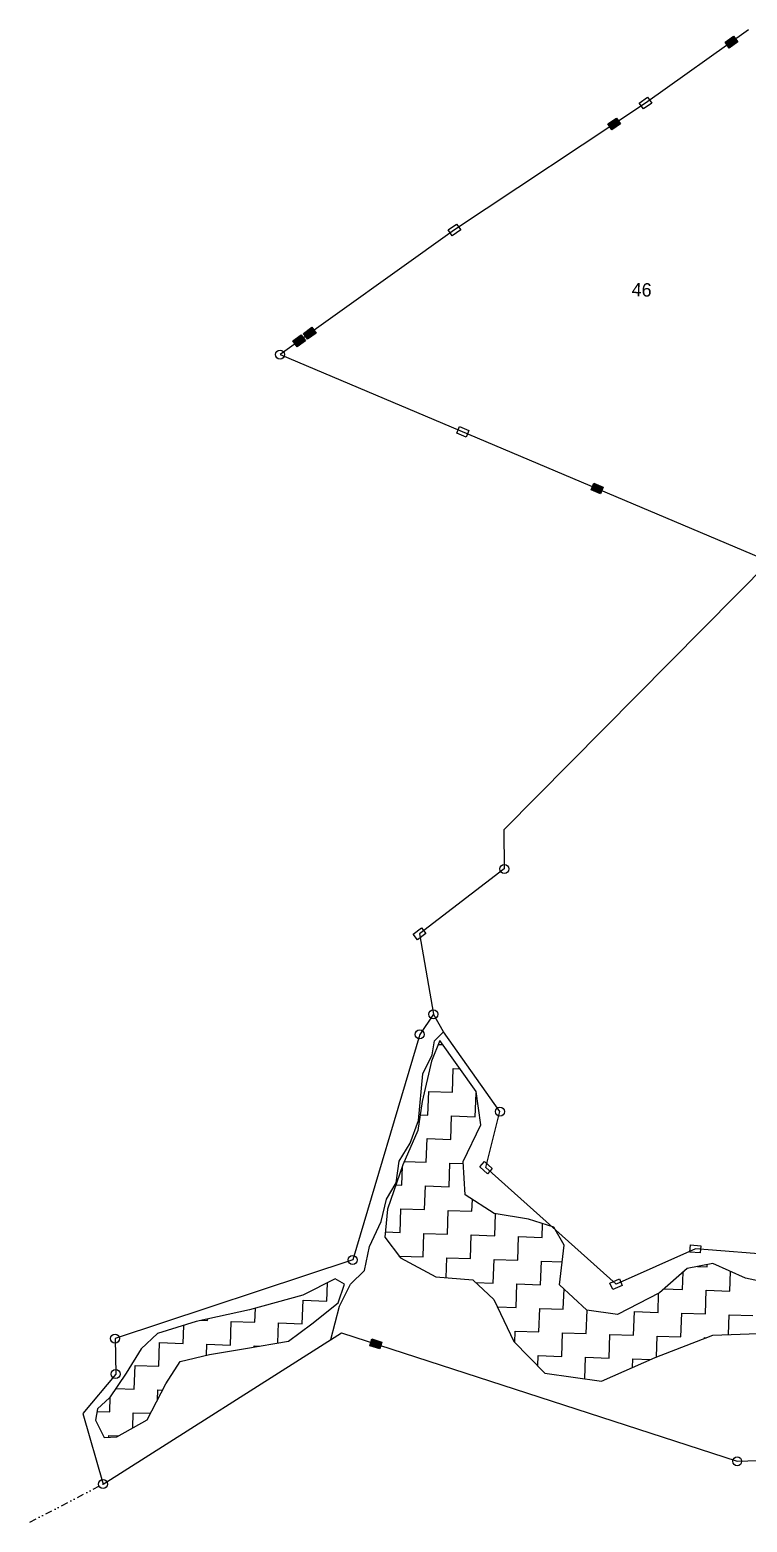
# Model space of a CAD drawing. Header units: metres. Extents: x 314603 to 317868, y 1882612 to 1884777.
# Drawn here: x 314603 to 315112, y 1882612 to 1883673 of the extents above; entities that cross this region are included whole.
import ezdxf

# ---------------------------------------------------------------- set-up
doc = ezdxf.new("R2010")
doc.units = ezdxf.units.M
doc.header["$MEASUREMENT"] = 0
doc.linetypes.add('DIVIDE', pattern=[1.25, 0.5, -0.25, 0, -0.25, 0, -0.25])
for name, color, linetype in [('LINE_WATER', 4, 'Continuous'), ('POLY_HATCH', 12, 'Continuous'), ('POLY_PARCEL', 6, 'Continuous'), ('TEXT_PARCEL', 7, 'Continuous'), ('V_BOUND_LINE', 7, 'Continuous'), ('V_DIVIDE_LINE', 7, 'DIVIDE')]:
    doc.layers.add(name, color=color, linetype=linetype)
doc.styles.add('TEXT_MAP', font='')
doc.styles.get('TEXT_MAP').set_extended_font_data('Kruti Dev 050')

msp = doc.modelspace()

# ---------------------------------------------------------------- hatches: boundary and pattern name
for points in [[(315096.4, 1883664.1), (315099.4, 1883659.9), (315105.4, 1883664.2), (315102.4, 1883668.4)], [(315013.1, 1883606), (315015.9, 1883601.8), (315022, 1883605.9), (315019.2, 1883610.1)], [(314805.9, 1883457.2), (314802.9, 1883461.4), (314796.9, 1883457.1), (314799.9, 1883452.9)], [(314789.4, 1883451.7), (314792.4, 1883447.6), (314798.4, 1883451.8), (314795.4, 1883456)], [(315008, 1883343), (315009.9, 1883347.7), (315003.1, 1883350.6), (315001.2, 1883345.9)], [(314851.1, 1882735.3), (314852.7, 1882740.1), (314845.6, 1882742.4), (314844.1, 1882737.5)]]:
    msp.add_hatch(color=256).paths.add_polyline_path(points)

# ---------------------------------------------------------------- linework, layer by layer
for p, q in [((315096.4, 1883664.1), (315102.4, 1883668.4)), ((315099.4, 1883659.9), (315096.4, 1883664.1)), ((315105.4, 1883664.2), (315099.4, 1883659.9)), ((315102.4, 1883668.4), (315105.4, 1883664.2)), ((315035.4, 1883620.7), (315041.4, 1883625)), ((315038.4, 1883616.6), (315035.4, 1883620.7)), ((315044.4, 1883620.8), (315038.4, 1883616.6)), ((315041.4, 1883625), (315044.4, 1883620.8)), ((315013.1, 1883606), (315019.2, 1883610.1)), ((315019.2, 1883610.1), (315022, 1883605.9)), ((315015.9, 1883601.8), (315013.1, 1883606)), ((315022, 1883605.9), (315015.9, 1883601.8)), ((314899.6, 1883530.6), (314905.6, 1883534.8)), ((314905.6, 1883534.8), (314908.6, 1883530.7)), ((314902.6, 1883526.4), (314899.6, 1883530.6)), ((314908.6, 1883530.7), (314902.6, 1883526.4)), ((314796.9, 1883457.1), (314802.9, 1883461.4)), ((314802.9, 1883461.4), (314805.9, 1883457.2)), ((314789.4, 1883451.7), (314795.4, 1883456)), ((314792.4, 1883447.6), (314789.4, 1883451.7)), ((314798.4, 1883451.8), (314792.4, 1883447.6)), ((314795.4, 1883456), (314798.4, 1883451.8)), ((314799.9, 1883452.9), (314796.9, 1883457.1)), ((314805.9, 1883457.2), (314799.9, 1883452.9)), ((314905.8, 1883386.2), (314907.7, 1883390.9)), ((314912.5, 1883383.3), (314905.8, 1883386.2)), ((314907.7, 1883390.9), (314914.5, 1883388)), ((314914.5, 1883388), (314912.5, 1883383.3)), ((315001.2, 1883345.9), (315003.1, 1883350.6)), ((315008, 1883343), (315001.2, 1883345.9)), ((315003.1, 1883350.6), (315009.9, 1883347.7)), ((315009.9, 1883347.7), (315008, 1883343)), ((314874.8, 1883030.1), (314880.7, 1883034.6)), ((314877.9, 1883026.1), (314874.8, 1883030.1)), ((314883.8, 1883030.5), (314877.9, 1883026.1)), ((314880.7, 1883034.6), (314883.8, 1883030.5)), ((314922.1, 1882864.6), (314925.5, 1882868.4)), ((314925.5, 1882868.4), (314931, 1882863.5)), ((314927.6, 1882859.7), (314922.1, 1882864.6)), ((314931, 1882863.5), (314927.6, 1882859.7)), ((315071.4, 1882804.1), (315071.8, 1882809.2)), ((315078.8, 1882803.5), (315071.4, 1882804.1)), ((315071.8, 1882809.2), (315079.2, 1882808.6)), ((315079.2, 1882808.6), (315078.8, 1882803.5)), ((315014.6, 1882782.1), (315021.3, 1882785.1)), ((315016.7, 1882777.4), (315014.6, 1882782.1)), ((315023.4, 1882780.4), (315016.7, 1882777.4)), ((315021.3, 1882785.1), (315023.4, 1882780.4)), ((314844.1, 1882737.5), (314845.6, 1882742.4)), ((314845.6, 1882742.4), (314852.7, 1882740.1)), ((314852.7, 1882740.1), (314851.1, 1882735.3)), ((314851.1, 1882735.3), (314844.1, 1882737.5))]:
    msp.add_line(p, q)
for centre in [(314780.3, 1883442), (314939.6, 1883076.4), (314889.2, 1882973.1), (314879.5, 1882958.8), (314936.5, 1882903.9), (314831.9, 1882798.5), (314663.1, 1882742.6), (314663.6, 1882717.4), (315105, 1882655.4), (314654.6, 1882639.2)]:
    msp.add_circle(centre, 3.16)
at = {"layer": 'LINE_WATER'}
for p, q in [((314890.1, 1882954.2), (314896.3, 1882960.6)), ((314888.4, 1882944.2), (314890.1, 1882954.2)), ((314881.7, 1882930.7), (314888.4, 1882944.2)), ((314878.7, 1882897.6), (314881.7, 1882930.7)), ((314872.8, 1882881.4), (314878.7, 1882897.6)), ((314865, 1882868.6), (314872.8, 1882881.4)), ((314862.8, 1882853.2), (314865, 1882868.6)), ((314856, 1882841.8), (314862.8, 1882853.2)), ((314852.2, 1882825.9), (314856, 1882841.8)), ((314843.9, 1882808), (314852.2, 1882825.9)), ((314840.2, 1882791.1), (314843.9, 1882808)), ((314830.4, 1882781.4), (314840.2, 1882791.1)), ((314822.6, 1882765.7), (314830.4, 1882781.4)), ((314816.4, 1882741.9), (314822.6, 1882765.7))]:
    msp.add_line(p, q, dxfattribs=at)
at = {"layer": 'POLY_HATCH'}
for p, q in [((314893.9, 1882954.4), (314887.8, 1882939.8)), ((314919.6, 1882918.3), (314893.9, 1882954.4)), ((314887.8, 1882939.8), (314881.2, 1882911.2)), ((314922.9, 1882894.5), (314919.6, 1882918.3)), ((314881.2, 1882911.2), (314878.2, 1882890.5)), ((314878.2, 1882890.5), (314867.6, 1882866.2)), ((314910.4, 1882868.5), (314922.9, 1882894.5)), ((314867.6, 1882866.2), (314856.7, 1882834.6)), ((314911.9, 1882844.8), (314910.4, 1882868.5)), ((314932.4, 1882831.5), (314911.9, 1882844.8)), ((314856.7, 1882834.6), (314854.7, 1882814.7)), ((314956.8, 1882827.4), (314932.4, 1882831.5)), ((314974.8, 1882821.7), (314956.8, 1882827.4)), ((314854.7, 1882814.7), (314865.8, 1882799.9)), ((314982.2, 1882808.9), (314974.8, 1882821.7)), ((314978.9, 1882780.7), (314982.2, 1882808.9)), ((314865.8, 1882799.9), (314890.9, 1882786.6)), ((315069.4, 1882792.5), (315049.8, 1882775.1)), ((315087.7, 1882796), (315069.4, 1882792.5)), ((315111, 1882785.5), (315087.7, 1882796)), ((314819.5, 1882785), (314796.4, 1882773.5)), ((314826.2, 1882781.3), (314819.5, 1882785)), ((314821.6, 1882768), (314826.2, 1882781.3)), ((314890.9, 1882786.6), (314917.3, 1882784.3)), ((314917.3, 1882784.3), (314932.1, 1882770.3)), ((314998.3, 1882762.9), (314978.9, 1882780.7)), ((315144.7, 1882778.3), (315111, 1882785.5)), ((314796.4, 1882773.5), (314758.5, 1882763.1)), ((314932.1, 1882770.3), (314946.4, 1882740.6)), ((315049.8, 1882775.1), (315020, 1882759.8)), ((314758.5, 1882763.1), (314720.7, 1882754.8)), ((314802.8, 1882753.1), (314821.6, 1882768)), ((315020, 1882759.8), (314998.3, 1882762.9)), ((314720.7, 1882754.8), (314693.3, 1882746.2)), ((314786.2, 1882740.8), (314802.8, 1882753.1)), ((314693.3, 1882746.2), (314681.7, 1882735.4)), ((314755.7, 1882735.6), (314786.2, 1882740.8)), ((314946.4, 1882740.6), (314968.4, 1882718)), ((315046.8, 1882729.2), (315087.8, 1882745)), ((315087.8, 1882745), (315132.9, 1882746.7)), ((314681.7, 1882735.4), (314671, 1882718)), ((314709.3, 1882726.2), (314730.1, 1882731.3)), ((314730.1, 1882731.3), (314755.7, 1882735.6)), ((315008.6, 1882712.4), (315046.8, 1882729.2)), ((314671, 1882718), (314659.2, 1882700.6)), ((314699.2, 1882710.5), (314709.3, 1882726.2)), ((314968.4, 1882718), (315008.6, 1882712.4)), ((314686, 1882684.9), (314699.2, 1882710.5)), ((314659.2, 1882700.6), (314650.7, 1882692.7)), ((314650.7, 1882692.7), (314649.3, 1882684.6)), ((314664.5, 1882672.8), (314686, 1882684.9)), ((314649.3, 1882684.6), (314655.5, 1882672.3)), ((314655.5, 1882672.3), (314664.5, 1882672.8))]:
    msp.add_line(p, q, dxfattribs=at)
at = {"layer": 'POLY_HATCH', "linetype": 'Continuous', "ltscale": 10}
for p, q in [((314892.7, 1882951.7), (314895.8, 1882951.6)), ((314902.7, 1882917.7), (314903.3, 1882934.5)), ((314903.3, 1882934.5), (314908.1, 1882934.4)), ((314885.3, 1882901.5), (314885.9, 1882918.3)), ((314885.9, 1882918.3), (314902.7, 1882917.7)), ((314918.9, 1882900.3), (314919.5, 1882917.1)), ((314919.5, 1882917.1), (314919.7, 1882917.1)), ((314879.8, 1882901.7), (314885.3, 1882901.5)), ((314901.6, 1882884.1), (314902.1, 1882900.9)), ((314902.1, 1882900.9), (314918.9, 1882900.3)), ((314884.2, 1882867.9), (314884.7, 1882884.7)), ((314884.7, 1882884.7), (314901.6, 1882884.1)), ((314866.8, 1882851.6), (314867.3, 1882865.2)), ((314868.5, 1882868.4), (314884.2, 1882867.9)), ((314900.4, 1882850.5), (314901, 1882867.3)), ((314901, 1882867.3), (314910.5, 1882867)), ((314862.6, 1882851.8), (314866.8, 1882851.6)), ((314883, 1882834.3), (314883.6, 1882851.1)), ((314883.6, 1882851.1), (314900.4, 1882850.5)), ((314865.6, 1882818), (314866.2, 1882834.8)), ((314866.2, 1882834.8), (314883, 1882834.3)), ((314899.2, 1882816.9), (314899.8, 1882833.7)), ((314899.8, 1882833.7), (314916.6, 1882833.1)), ((314916.6, 1882833.1), (314916.9, 1882841.5)), ((314932.9, 1882815.7), (314933.4, 1882831.3)), ((314966.5, 1882814.5), (314966.8, 1882824.2)), ((314855.1, 1882818.4), (314865.6, 1882818)), ((314881.9, 1882800.6), (314882.4, 1882817.4)), ((314882.4, 1882817.4), (314899.2, 1882816.9)), ((314915.5, 1882799.5), (314916, 1882816.3)), ((314916, 1882816.3), (314932.9, 1882815.7)), ((314949.1, 1882798.3), (314949.7, 1882815.1)), ((314949.7, 1882815.1), (314966.5, 1882814.5)), ((314865, 1882801.2), (314881.9, 1882800.6)), ((314865, 1882800.9), (314865, 1882801.2)), ((314898.2, 1882785.9), (314898.7, 1882800.1)), ((314898.7, 1882800.1), (314915.5, 1882799.5)), ((314931.7, 1882782.1), (314932.3, 1882798.9)), ((314932.3, 1882798.9), (314949.1, 1882798.3)), ((314965.3, 1882780.9), (314965.9, 1882797.7)), ((314965.9, 1882797.7), (314980.8, 1882797.2)), ((315076.9, 1882793.9), (315083.6, 1882793.7)), ((315083.6, 1882793.7), (315083.6, 1882795.2)), ((314919.1, 1882782.5), (314931.7, 1882782.1)), ((314947.9, 1882764.7), (314948.5, 1882781.5)), ((314948.5, 1882781.5), (314965.3, 1882780.9)), ((315066.2, 1882777.5), (315066.6, 1882789.9)), ((315099.8, 1882776.3), (315100.3, 1882790.3)), ((314981.5, 1882763.5), (314982, 1882777.9)), ((315048.8, 1882761.2), (315049.2, 1882774.8)), ((315053, 1882777.9), (315066.2, 1882777.5)), ((315082.4, 1882760.1), (315083, 1882776.9)), ((315083, 1882776.9), (315099.8, 1882776.3)), ((314934.6, 1882765.2), (314947.9, 1882764.7)), ((314964.2, 1882747.3), (314964.7, 1882764.1)), ((314964.7, 1882764.1), (314981.5, 1882763.5)), ((314997.8, 1882746.2), (314998.4, 1882762.9)), ((315031.4, 1882745), (315032, 1882761.8)), ((315032, 1882761.8), (315048.8, 1882761.2)), ((315065, 1882743.8), (315065.6, 1882760.7)), ((315065.6, 1882760.7), (315082.4, 1882760.1)), ((315098.7, 1882745.4), (315099.2, 1882759.5)), ((315099.2, 1882759.5), (315116, 1882758.9)), ((314947.1, 1882739.9), (314947.4, 1882747.9)), ((314947.4, 1882747.9), (314964.2, 1882747.3)), ((314980.4, 1882729.9), (314981, 1882746.7)), ((314981, 1882746.7), (314997.8, 1882746.2)), ((315014, 1882728.8), (315014.6, 1882745.6)), ((315014.6, 1882745.6), (315031.4, 1882745)), ((315047.7, 1882729.6), (315048.2, 1882744.4)), ((315048.2, 1882744.4), (315065, 1882743.8)), ((315081.8, 1882743.3), (315083.2, 1882743.2)), ((315081.8, 1882742.7), (315081.8, 1882743.3)), ((314963.3, 1882723.2), (314963.6, 1882730.5)), ((314963.6, 1882730.5), (314980.4, 1882729.9)), ((314996.7, 1882714.1), (314997.2, 1882729.4)), ((314997.2, 1882729.4), (315014, 1882728.8)), ((315030.6, 1882722.1), (315030.8, 1882728.2)), ((315030.8, 1882728.2), (315043.5, 1882727.8))]:
    msp.add_line(p, q, dxfattribs=at)
at = {"layer": 'POLY_HATCH', "linetype": 'Continuous'}
for p, q in [((314813.5, 1882769.3), (314813.9, 1882782.3)), ((314796.1, 1882753.1), (314796.7, 1882769.9)), ((314796.7, 1882769.9), (314813.5, 1882769.3)), ((314762.5, 1882754.3), (314762.8, 1882764.3)), ((314711.5, 1882739.2), (314711.9, 1882752)), ((314724.2, 1882755.6), (314728.8, 1882755.4)), ((314728.8, 1882755.4), (314728.9, 1882756.6)), ((314745.1, 1882738), (314745.7, 1882754.8)), ((314745.7, 1882754.8), (314762.5, 1882754.3)), ((314778.8, 1882739.5), (314779.3, 1882753.7)), ((314779.3, 1882753.7), (314796.1, 1882753.1)), ((314694.1, 1882723), (314694.7, 1882739.8)), ((314694.7, 1882739.8), (314711.5, 1882739.2)), ((314728, 1882730.8), (314728.3, 1882738.6)), ((314728.3, 1882738.6), (314745.1, 1882738)), ((314761.9, 1882737.5), (314765.8, 1882737.3)), ((314761.9, 1882736.6), (314761.9, 1882737.5)), ((314676.7, 1882706.7), (314677.3, 1882723.5)), ((314677.3, 1882723.5), (314694.1, 1882723)), ((314663.7, 1882707.2), (314676.7, 1882706.7)), ((314693.2, 1882698.9), (314693.5, 1882706.2)), ((314693.5, 1882706.2), (314696.9, 1882706)), ((314659.3, 1882690.5), (314659.7, 1882701.3)), ((314650.4, 1882690.8), (314659.3, 1882690.5)), ((314675.7, 1882679.1), (314676.1, 1882689.9)), ((314676.1, 1882689.9), (314688.4, 1882689.5)), ((314658.7, 1882673.7), (314665.6, 1882673.5)), ((314658.7, 1882672.5), (314658.7, 1882673.7))]:
    msp.add_line(p, q, dxfattribs=at)
at = {"layer": 'POLY_PARCEL'}
for p, q in [((314896.3, 1882960.6), (314889.2, 1882973.1)), ((314936.5, 1882903.9), (314896.3, 1882960.6)), ((314926.5, 1882864.1), (314936.5, 1882903.9)), ((315019, 1882781.3), (314926.5, 1882864.1)), ((315075.3, 1882806.4), (315019, 1882781.3)), ((315229.5, 1882794), (315075.3, 1882806.4))]:
    msp.add_line(p, q, dxfattribs=at)
at = {"layer": 'V_BOUND_LINE'}
for p, q in [((315113.1, 1883672.8), (315039.9, 1883620.8)), ((315039.9, 1883620.8), (314904.1, 1883530.6)), ((314904.1, 1883530.6), (314780.3, 1883442)), ((314780.3, 1883442), (315128, 1883295)), ((315128, 1883295), (314939.3, 1883104.2)), ((314939.3, 1883104.2), (314939.6, 1883076.4)), ((314939.6, 1883076.4), (314879.3, 1883030.3)), ((314879.3, 1883030.3), (314889.2, 1882973.1)), ((314889.2, 1882973.1), (314879.5, 1882958.8)), ((314879.5, 1882958.8), (314831.9, 1882798.5)), ((314831.9, 1882798.5), (314663.1, 1882742.6)), ((314654.6, 1882639.2), (314824, 1882746.7)), ((314663.1, 1882742.6), (314663.6, 1882717.4)), ((314824, 1882746.7), (315105, 1882655.4)), ((314663.6, 1882717.4), (314640.3, 1882689.3)), ((314640.3, 1882689.3), (314654.6, 1882639.2)), ((315105, 1882655.4), (315288.5, 1882661))]:
    msp.add_line(p, q, dxfattribs=at)
at = {"layer": 'V_DIVIDE_LINE', "ltscale": 10}
msp.add_line((314602.6, 1882612.1), (314654.6, 1882639.2), dxfattribs=at)

# ---------------------------------------------------------------- texts
at = {"layer": 'TEXT_PARCEL', "style": 'TEXT_MAP'}
msp.add_text('46', height=9.53, rotation=358.028, dxfattribs=at).set_placement((315029.9, 1883483.6))

doc.saveas('drawing.dxf')
